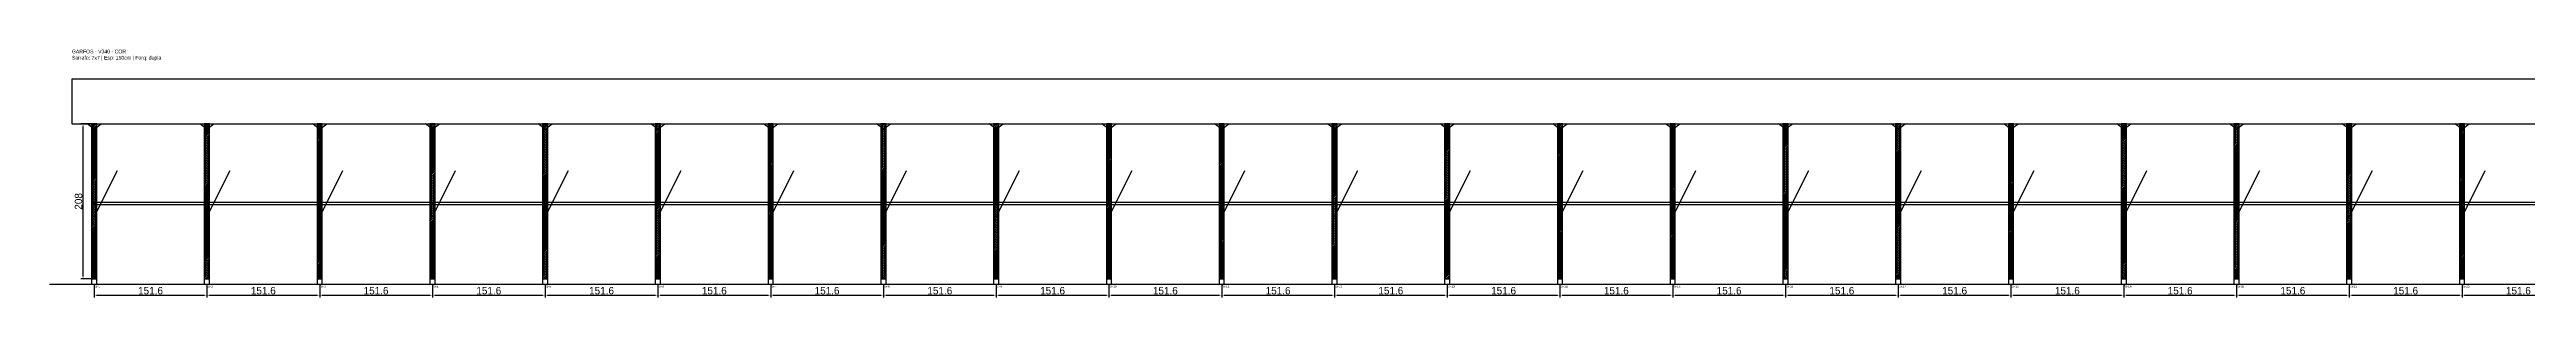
# Model space of a CAD drawing. Header units: metres. Extents: x -30 to 6761, y -25 to 308.
# Drawn here: x -30 to 3300, y -25 to 308 of the extents above; entities that cross this region are included whole.
import ezdxf

# ---------------------------------------------------------------- set-up
doc = ezdxf.new("R2010")
doc.units = ezdxf.units.M
for name, color, linetype in [('BARRA_ANCORAGEM', 1, 'Continuous'), ('COTA', 241, 'Continuous'), ('GARFOS OK', 3, 'Continuous'), ('NOME DA VIGA', 6, 'Continuous'), ('SARR_7x7', 40, 'Continuous'), ('TIRAS REESCORAMENTO', 252, 'Continuous'), ('VIGAS', 3, 'Continuous')]:
    doc.layers.add(name, color=color, linetype=linetype)
doc.dimstyles.new('EZ DXF', dxfattribs={"dimtxt": 10, "dimasz": 3.5, "dimexe": 3, "dimexo": 1.5, "dimgap": 1, "dimtad": 1, "dimdec": 1, "dimdsep": 46, "dimcen": 2.5, "dimazin": 3, "dimtfac": 1, "dimtmove": 0, "dimatfit": 3})

msp = doc.modelspace()

# ---------------------------------------------------------------- hatches: boundary and pattern name
at = {"layer": 'COTA'}
h = msp.add_hatch(dxfattribs=at)
h.set_pattern_fill('ANSI31', scale=0.5)
h.paths.add_polyline_path([(26.5, 0), (33.5, 0), (33.5, 208), (26.5, 208)])
h = msp.add_hatch(dxfattribs=at)
h.set_pattern_fill('ANSI31', scale=0.5)
h.paths.add_polyline_path([(178.11, 0), (185.11, 0), (185.11, 208), (178.11, 208)])
h = msp.add_hatch(dxfattribs=at)
h.set_pattern_fill('ANSI31', scale=0.5)
h.paths.add_polyline_path([(329.72, 0), (336.72, 0), (336.72, 208), (329.72, 208)])
h = msp.add_hatch(dxfattribs=at)
h.set_pattern_fill('ANSI31', scale=0.5)
h.paths.add_polyline_path([(481.33, 0), (488.33, 0), (488.33, 208), (481.33, 208)])
h = msp.add_hatch(dxfattribs=at)
h.set_pattern_fill('ANSI31', scale=0.5)
h.paths.add_polyline_path([(632.93, 0), (639.93, 0), (639.93, 208), (632.93, 208)])
h = msp.add_hatch(dxfattribs=at)
h.set_pattern_fill('ANSI31', scale=0.5)
h.paths.add_polyline_path([(784.54, 0), (791.54, 0), (791.54, 208), (784.54, 208)])
h = msp.add_hatch(dxfattribs=at)
h.set_pattern_fill('ANSI31', scale=0.5)
h.paths.add_polyline_path([(936.15, 0), (943.15, 0), (943.15, 208), (936.15, 208)])
h = msp.add_hatch(dxfattribs=at)
h.set_pattern_fill('ANSI31', scale=0.5)
h.paths.add_polyline_path([(1087.76, 0), (1094.76, 0), (1094.76, 208), (1087.76, 208)])
h = msp.add_hatch(dxfattribs=at)
h.set_pattern_fill('ANSI31', scale=0.5)
h.paths.add_polyline_path([(1239.37, 0), (1246.37, 0), (1246.37, 208), (1239.37, 208)])
h = msp.add_hatch(dxfattribs=at)
h.set_pattern_fill('ANSI31', scale=0.5)
h.paths.add_polyline_path([(1390.98, 0), (1397.98, 0), (1397.98, 208), (1390.98, 208)])
h = msp.add_hatch(dxfattribs=at)
h.set_pattern_fill('ANSI31', scale=0.5)
h.paths.add_polyline_path([(1542.59, 0), (1549.59, 0), (1549.59, 208), (1542.59, 208)])
h = msp.add_hatch(dxfattribs=at)
h.set_pattern_fill('ANSI31', scale=0.5)
h.paths.add_polyline_path([(1694.2, 0), (1701.2, 0), (1701.2, 208), (1694.2, 208)])
h = msp.add_hatch(dxfattribs=at)
h.set_pattern_fill('ANSI31', scale=0.5)
h.paths.add_polyline_path([(1845.8, 0), (1852.8, 0), (1852.8, 208), (1845.8, 208)])
h = msp.add_hatch(dxfattribs=at)
h.set_pattern_fill('ANSI31', scale=0.5)
h.paths.add_polyline_path([(1997.41, 0), (2004.41, 0), (2004.41, 208), (1997.41, 208)])
h = msp.add_hatch(dxfattribs=at)
h.set_pattern_fill('ANSI31', scale=0.5)
h.paths.add_polyline_path([(2149.02, 0), (2156.02, 0), (2156.02, 208), (2149.02, 208)])
h = msp.add_hatch(dxfattribs=at)
h.set_pattern_fill('ANSI31', scale=0.5)
h.paths.add_polyline_path([(2300.63, 0), (2307.63, 0), (2307.63, 208), (2300.63, 208)])
h = msp.add_hatch(dxfattribs=at)
h.set_pattern_fill('ANSI31', scale=0.5)
h.paths.add_polyline_path([(2452.24, 0), (2459.24, 0), (2459.24, 208), (2452.24, 208)])
h = msp.add_hatch(dxfattribs=at)
h.set_pattern_fill('ANSI31', scale=0.5)
h.paths.add_polyline_path([(2603.85, 0), (2610.85, 0), (2610.85, 208), (2603.85, 208)])
h = msp.add_hatch(dxfattribs=at)
h.set_pattern_fill('ANSI31', scale=0.5)
h.paths.add_polyline_path([(2755.46, 0), (2762.46, 0), (2762.46, 208), (2755.46, 208)])
h = msp.add_hatch(dxfattribs=at)
h.set_pattern_fill('ANSI31', scale=0.5)
h.paths.add_polyline_path([(2907.07, 0), (2914.07, 0), (2914.07, 208), (2907.07, 208)])
h = msp.add_hatch(dxfattribs=at)
h.set_pattern_fill('ANSI31', scale=0.5)
h.paths.add_polyline_path([(3058.67, 0), (3065.67, 0), (3065.67, 208), (3058.67, 208)])
h = msp.add_hatch(dxfattribs=at)
h.set_pattern_fill('ANSI31', scale=0.5)
h.paths.add_polyline_path([(3210.28, 0), (3217.28, 0), (3217.28, 208), (3210.28, 208)])

# ---------------------------------------------------------------- linework, layer by layer
at = {"layer": 'BARRA_ANCORAGEM'}
for p, q in [((30, 83.2), (61.2, 145.6)), ((181.61, 83.2), (212.81, 145.6)), ((333.22, 83.2), (364.42, 145.6)), ((484.83, 83.2), (516.03, 145.6)), ((636.43, 83.2), (667.63, 145.6)), ((788.04, 83.2), (819.24, 145.6)), ((939.65, 83.2), (970.85, 145.6)), ((1091.26, 83.2), (1122.46, 145.6)), ((1242.87, 83.2), (1274.07, 145.6)), ((1394.48, 83.2), (1425.68, 145.6)), ((1546.09, 83.2), (1577.29, 145.6)), ((1697.7, 83.2), (1728.9, 145.6)), ((1849.3, 83.2), (1880.5, 145.6)), ((2000.91, 83.2), (2032.11, 145.6)), ((2152.52, 83.2), (2183.72, 145.6)), ((2304.13, 83.2), (2335.33, 145.6)), ((2455.74, 83.2), (2486.94, 145.6)), ((2607.35, 83.2), (2638.55, 145.6)), ((2758.96, 83.2), (2790.16, 145.6)), ((2910.57, 83.2), (2941.77, 145.6)), ((3062.17, 83.2), (3093.37, 145.6)), ((3213.78, 83.2), (3244.98, 145.6))]:
    msp.add_line(p, q, dxfattribs=at)
at = {"layer": 'GARFOS OK'}
for p, q in [((30, 201), (20.5, 208)), ((20.5, 208), (39.5, 208)), ((30, 201), (39.5, 208)), ((181.61, 201), (172.11, 208)), ((172.11, 208), (191.11, 208)), ((181.61, 201), (191.11, 208)), ((333.22, 201), (323.72, 208)), ((323.72, 208), (342.72, 208)), ((333.22, 201), (342.72, 208)), ((484.83, 201), (475.33, 208)), ((475.33, 208), (494.33, 208)), ((484.83, 201), (494.33, 208)), ((636.43, 201), (626.93, 208)), ((626.93, 208), (645.93, 208)), ((636.43, 201), (645.93, 208)), ((788.04, 201), (778.54, 208)), ((778.54, 208), (797.54, 208)), ((788.04, 201), (797.54, 208)), ((939.65, 201), (930.15, 208)), ((930.15, 208), (949.15, 208)), ((939.65, 201), (949.15, 208)), ((1091.26, 201), (1081.76, 208)), ((1081.76, 208), (1100.76, 208)), ((1091.26, 201), (1100.76, 208)), ((1242.87, 201), (1233.37, 208)), ((1233.37, 208), (1252.37, 208)), ((1242.87, 201), (1252.37, 208)), ((1394.48, 201), (1384.98, 208)), ((1384.98, 208), (1403.98, 208)), ((1394.48, 201), (1403.98, 208)), ((1546.09, 201), (1536.59, 208)), ((1536.59, 208), (1555.59, 208)), ((1546.09, 201), (1555.59, 208)), ((1697.7, 201), (1688.2, 208)), ((1688.2, 208), (1707.2, 208)), ((1697.7, 201), (1707.2, 208)), ((1849.3, 201), (1839.8, 208)), ((1839.8, 208), (1858.8, 208)), ((1849.3, 201), (1858.8, 208)), ((2000.91, 201), (1991.41, 208)), ((1991.41, 208), (2010.41, 208)), ((2000.91, 201), (2010.41, 208)), ((2152.52, 201), (2143.02, 208)), ((2143.02, 208), (2162.02, 208)), ((2152.52, 201), (2162.02, 208)), ((2304.13, 201), (2294.63, 208)), ((2294.63, 208), (2313.63, 208)), ((2304.13, 201), (2313.63, 208)), ((2455.74, 201), (2446.24, 208)), ((2446.24, 208), (2465.24, 208)), ((2455.74, 201), (2465.24, 208)), ((2607.35, 201), (2597.85, 208)), ((2597.85, 208), (2616.85, 208)), ((2607.35, 201), (2616.85, 208)), ((2758.96, 201), (2749.46, 208)), ((2749.46, 208), (2768.46, 208)), ((2758.96, 201), (2768.46, 208)), ((2910.57, 201), (2901.07, 208)), ((2901.07, 208), (2920.07, 208)), ((2910.57, 201), (2920.07, 208)), ((3062.17, 201), (3052.67, 208)), ((3052.67, 208), (3071.67, 208)), ((3062.17, 201), (3071.67, 208)), ((3213.78, 201), (3204.28, 208)), ((3204.28, 208), (3223.28, 208)), ((3213.78, 201), (3223.28, 208))]:
    msp.add_line(p, q, dxfattribs=at)
at = {"layer": 'GARFOS OK', "linetype": 'CONTINUOUS'}
msp.add_line((-30, -7), (6760.78, -7), dxfattribs=at)
at = {"layer": 'GARFOS OK'}
for points in [[(26.5, 0), (33.5, 0), (33.5, 208), (26.5, 208), (26.5, 0)], [(178.11, 0), (185.11, 0), (185.11, 208), (178.11, 208), (178.11, 0)], [(329.72, 0), (336.72, 0), (336.72, 208), (329.72, 208), (329.72, 0)], [(481.33, 0), (488.33, 0), (488.33, 208), (481.33, 208), (481.33, 0)], [(632.93, 0), (639.93, 0), (639.93, 208), (632.93, 208), (632.93, 0)], [(784.54, 0), (791.54, 0), (791.54, 208), (784.54, 208), (784.54, 0)], [(936.15, 0), (943.15, 0), (943.15, 208), (936.15, 208), (936.15, 0)], [(1087.76, 0), (1094.76, 0), (1094.76, 208), (1087.76, 208), (1087.76, 0)], [(1239.37, 0), (1246.37, 0), (1246.37, 208), (1239.37, 208), (1239.37, 0)], [(1390.98, 0), (1397.98, 0), (1397.98, 208), (1390.98, 208), (1390.98, 0)], [(1542.59, 0), (1549.59, 0), (1549.59, 208), (1542.59, 208), (1542.59, 0)], [(1694.2, 0), (1701.2, 0), (1701.2, 208), (1694.2, 208), (1694.2, 0)], [(1845.8, 0), (1852.8, 0), (1852.8, 208), (1845.8, 208), (1845.8, 0)], [(1997.41, 0), (2004.41, 0), (2004.41, 208), (1997.41, 208), (1997.41, 0)], [(2149.02, 0), (2156.02, 0), (2156.02, 208), (2149.02, 208), (2149.02, 0)], [(2300.63, 0), (2307.63, 0), (2307.63, 208), (2300.63, 208), (2300.63, 0)], [(2452.24, 0), (2459.24, 0), (2459.24, 208), (2452.24, 208), (2452.24, 0)], [(2603.85, 0), (2610.85, 0), (2610.85, 208), (2603.85, 208), (2603.85, 0)], [(2755.46, 0), (2762.46, 0), (2762.46, 208), (2755.46, 208), (2755.46, 0)], [(2907.07, 0), (2914.07, 0), (2914.07, 208), (2907.07, 208), (2907.07, 0)], [(3058.67, 0), (3065.67, 0), (3065.67, 208), (3058.67, 208), (3058.67, 0)], [(3210.28, 0), (3217.28, 0), (3217.28, 208), (3210.28, 208), (3210.28, 0)]]:
    msp.add_lwpolyline(points, dxfattribs=at)
at = {"layer": 'SARR_7x7'}
for points in [[(26.5, -7), (33.5, -7), (33.5, 0), (26.5, 0), (26.5, -7)], [(178.11, -7), (185.11, -7), (185.11, 0), (178.11, 0), (178.11, -7)], [(329.72, -7), (336.72, -7), (336.72, 0), (329.72, 0), (329.72, -7)], [(481.33, -7), (488.33, -7), (488.33, 0), (481.33, 0), (481.33, -7)], [(632.93, -7), (639.93, -7), (639.93, 0), (632.93, 0), (632.93, -7)], [(784.54, -7), (791.54, -7), (791.54, 0), (784.54, 0), (784.54, -7)], [(936.15, -7), (943.15, -7), (943.15, 0), (936.15, 0), (936.15, -7)], [(1087.76, -7), (1094.76, -7), (1094.76, 0), (1087.76, 0), (1087.76, -7)], [(1239.37, -7), (1246.37, -7), (1246.37, 0), (1239.37, 0), (1239.37, -7)], [(1390.98, -7), (1397.98, -7), (1397.98, 0), (1390.98, 0), (1390.98, -7)], [(1542.59, -7), (1549.59, -7), (1549.59, 0), (1542.59, 0), (1542.59, -7)], [(1694.2, -7), (1701.2, -7), (1701.2, 0), (1694.2, 0), (1694.2, -7)], [(1845.8, -7), (1852.8, -7), (1852.8, 0), (1845.8, 0), (1845.8, -7)], [(1997.41, -7), (2004.41, -7), (2004.41, 0), (1997.41, 0), (1997.41, -7)], [(2149.02, -7), (2156.02, -7), (2156.02, 0), (2149.02, 0), (2149.02, -7)], [(2300.63, -7), (2307.63, -7), (2307.63, 0), (2300.63, 0), (2300.63, -7)], [(2452.24, -7), (2459.24, -7), (2459.24, 0), (2452.24, 0), (2452.24, -7)], [(2603.85, -7), (2610.85, -7), (2610.85, 0), (2603.85, 0), (2603.85, -7)], [(2755.46, -7), (2762.46, -7), (2762.46, 0), (2755.46, 0), (2755.46, -7)], [(2907.07, -7), (2914.07, -7), (2914.07, 0), (2907.07, 0), (2907.07, -7)], [(3058.67, -7), (3065.67, -7), (3065.67, 0), (3058.67, 0), (3058.67, -7)], [(3210.28, -7), (3217.28, -7), (3217.28, 0), (3210.28, 0), (3210.28, -7)]]:
    msp.add_lwpolyline(points, dxfattribs=at)
at = {"layer": 'TIRAS REESCORAMENTO'}
for points in [[(30, 100), (181.61, 100), (181.61, 102.5), (30, 102.5), (30, 100)], [(181.61, 100), (333.22, 100), (333.22, 102.5), (181.61, 102.5), (181.61, 100)], [(333.22, 100), (484.83, 100), (484.83, 102.5), (333.22, 102.5), (333.22, 100)], [(484.83, 100), (636.43, 100), (636.43, 102.5), (484.83, 102.5), (484.83, 100)], [(636.43, 100), (788.04, 100), (788.04, 102.5), (636.43, 102.5), (636.43, 100)], [(788.04, 100), (939.65, 100), (939.65, 102.5), (788.04, 102.5), (788.04, 100)], [(939.65, 100), (1091.26, 100), (1091.26, 102.5), (939.65, 102.5), (939.65, 100)], [(1091.26, 100), (1242.87, 100), (1242.87, 102.5), (1091.26, 102.5), (1091.26, 100)], [(1242.87, 100), (1394.48, 100), (1394.48, 102.5), (1242.87, 102.5), (1242.87, 100)], [(1394.48, 100), (1546.09, 100), (1546.09, 102.5), (1394.48, 102.5), (1394.48, 100)], [(1546.09, 100), (1697.7, 100), (1697.7, 102.5), (1546.09, 102.5), (1546.09, 100)], [(1697.7, 100), (1849.3, 100), (1849.3, 102.5), (1697.7, 102.5), (1697.7, 100)], [(1849.3, 100), (2000.91, 100), (2000.91, 102.5), (1849.3, 102.5), (1849.3, 100)], [(2000.91, 100), (2152.52, 100), (2152.52, 102.5), (2000.91, 102.5), (2000.91, 100)], [(2152.52, 100), (2304.13, 100), (2304.13, 102.5), (2152.52, 102.5), (2152.52, 100)], [(2304.13, 100), (2455.74, 100), (2455.74, 102.5), (2304.13, 102.5), (2304.13, 100)], [(2455.74, 100), (2607.35, 100), (2607.35, 102.5), (2455.74, 102.5), (2455.74, 100)], [(2607.35, 100), (2758.96, 100), (2758.96, 102.5), (2607.35, 102.5), (2607.35, 100)], [(2758.96, 100), (2910.57, 100), (2910.57, 102.5), (2758.96, 102.5), (2758.96, 100)], [(2910.57, 100), (3062.17, 100), (3062.17, 102.5), (2910.57, 102.5), (2910.57, 100)], [(3062.17, 100), (3213.78, 100), (3213.78, 102.5), (3062.17, 102.5), (3062.17, 100)], [(3213.78, 100), (3365.39, 100), (3365.39, 102.5), (3213.78, 102.5), (3213.78, 100)]]:
    msp.add_lwpolyline(points, dxfattribs=at)
at = {"layer": 'VIGAS'}
msp.add_lwpolyline([(0, 208), (6730.78, 208), (6730.78, 268), (0, 268), (0, 208)], dxfattribs=at)

# ---------------------------------------------------------------- texts
at = {"layer": 'NOME DA VIGA'}
for s, p in [('GF1', (30, -12)), ('GF2', (181.61, -12)), ('GF3', (333.22, -12)), ('GF4', (484.83, -12)), ('GF5', (636.43, -12)), ('GF6', (788.04, -12)), ('GF7', (939.65, -12)), ('GF8', (1091.26, -12)), ('GF9', (1242.87, -12)), ('GF10', (1394.48, -12)), ('GF11', (1546.09, -12)), ('GF12', (1697.7, -12)), ('GF13', (1849.3, -12)), ('GF14', (2000.91, -12)), ('GF15', (2152.52, -12)), ('GF16', (2304.13, -12)), ('GF17', (2455.74, -12)), ('GF18', (2607.35, -12)), ('GF19', (2758.96, -12)), ('GF20', (2910.57, -12)), ('GF21', (3062.17, -12)), ('GF22', (3213.78, -12))]:
    msp.add_text(s, height=3, dxfattribs=at).set_placement(p)
at = {"layer": 'NOME DA VIGA', "insert": (0, 293), "char_height": 5, "attachment_point": 7}
msp.add_mtext('GARFOS - V340 - COR\\PSarrafo: 7x7 | Esp: 150cm | Forq: dupla', dxfattribs=at)

# ---------------------------------------------------------------- dimensions: what is measured, and where the dimension line sits
at = {"layer": 'COTA'}
msp.add_linear_dim(base=(15, 0), p1=(30, 0), p2=(30, 208), angle=90, dimstyle='EZ DXF', dxfattribs=at).render()
for base, p1, p2 in [((30, -22), (30, -7), (181.61, -7)), ((181.61, -22), (181.61, -7), (333.22, -7)), ((333.22, -22), (333.22, -7), (484.83, -7)), ((484.83, -22), (484.83, -7), (636.43, -7)), ((636.43, -22), (636.43, -7), (788.04, -7)), ((788.04, -22), (788.04, -7), (939.65, -7)), ((939.65, -22), (939.65, -7), (1091.26, -7)), ((1091.26, -22), (1091.26, -7), (1242.87, -7)), ((1242.87, -22), (1242.87, -7), (1394.48, -7)), ((1394.48, -22), (1394.48, -7), (1546.09, -7)), ((1546.09, -22), (1546.09, -7), (1697.7, -7)), ((1697.7, -22), (1697.7, -7), (1849.3, -7)), ((1849.3, -22), (1849.3, -7), (2000.91, -7)), ((2000.91, -22), (2000.91, -7), (2152.52, -7)), ((2152.52, -22), (2152.52, -7), (2304.13, -7)), ((2304.13, -22), (2304.13, -7), (2455.74, -7)), ((2455.74, -22), (2455.74, -7), (2607.35, -7)), ((2607.35, -22), (2607.35, -7), (2758.96, -7)), ((2758.96, -22), (2758.96, -7), (2910.57, -7)), ((2910.57, -22), (2910.57, -7), (3062.17, -7)), ((3062.17, -22), (3062.17, -7), (3213.78, -7)), ((3213.78, -22), (3213.78, -7), (3365.39, -7))]:
    msp.add_linear_dim(base=base, p1=p1, p2=p2, dimstyle='EZ DXF', dxfattribs=at).render()

doc.saveas('drawing.dxf')
